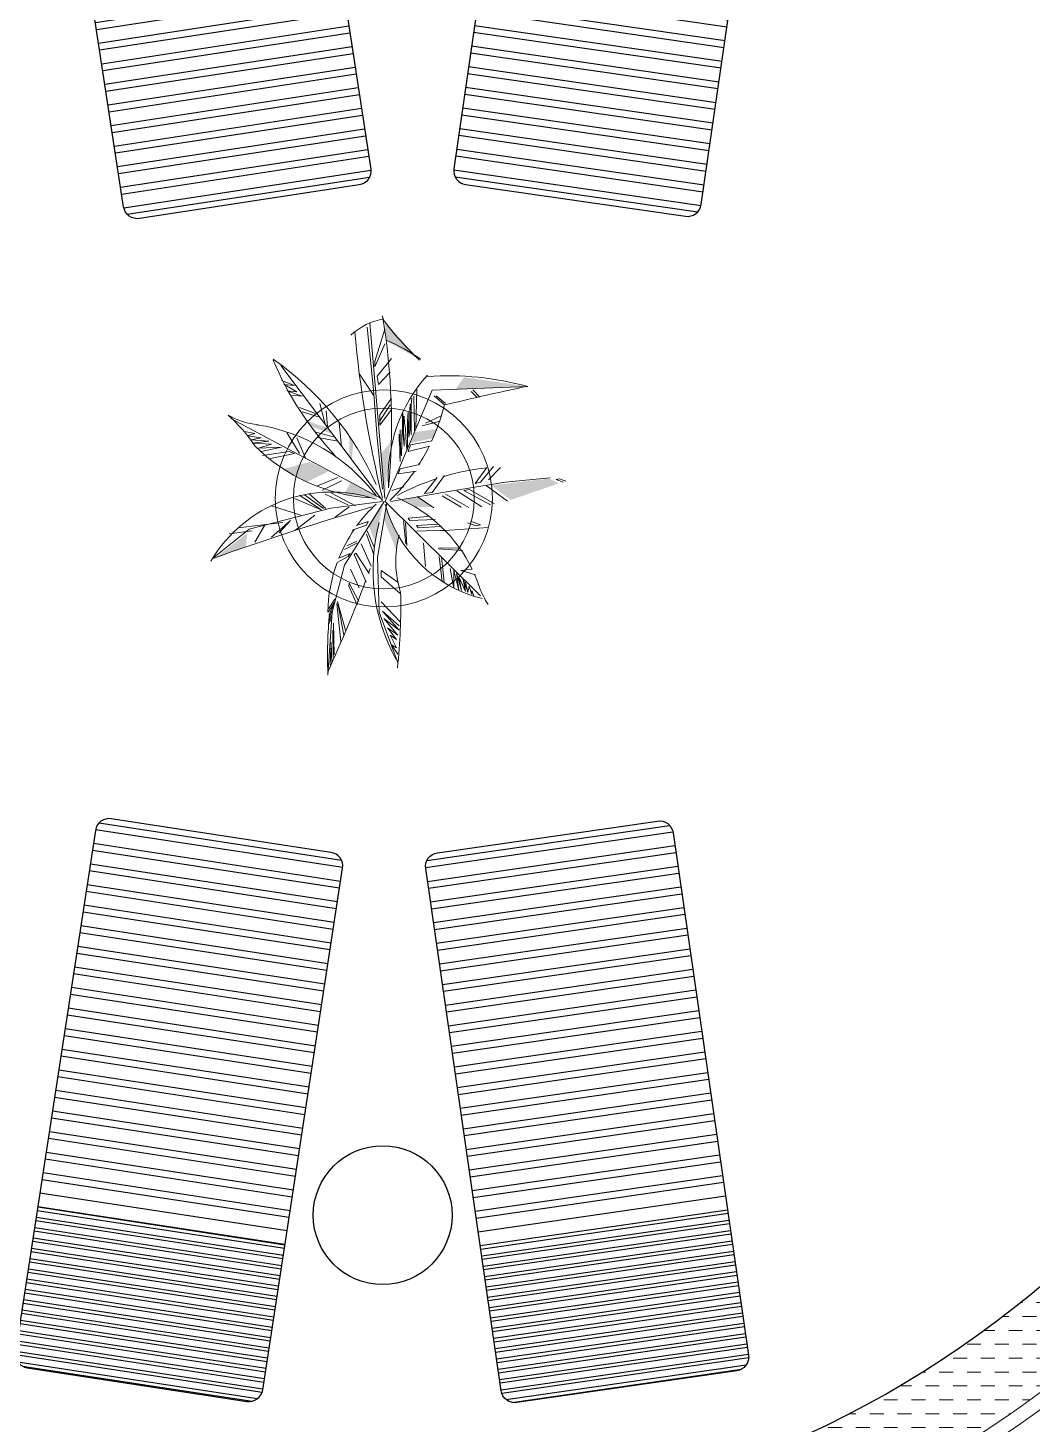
# Model space of a CAD drawing. Header units: millimetres. Extents: x 217.8 to 250.3, y 155.3 to 171.1.
# Drawn here: x 242.58 to 246.2, y 158.63 to 163.66 of the extents above; entities that cross this region are included whole.
import ezdxf

# ---------------------------------------------------------------- set-up
doc = ezdxf.new("R2010")
doc.units = ezdxf.units.MM
for name, color, linetype, lineweight in [('ACQUA', 151, 'Continuous', 20), ('VERDE_giardino', 74, 'Continuous', 9), ('VETRATE', 171, 'Continuous', 9)]:
    doc.layers.add(name, color=color, linetype=linetype, lineweight=lineweight)
doc.layers.add('ARREDI_attrezzature', color=175, linetype='Continuous')
doc.layers.add('PROIEZIONI', color=145, linetype='Continuous')

msp = doc.modelspace()

# ---------------------------------------------------------------- hatches: boundary and pattern name
at = {"layer": 'ACQUA'}
h = msp.add_hatch(dxfattribs=at)
h.set_pattern_fill('DASH', color=256, scale=0.4, style=0)
h.set_pattern_definition([(0, (358.711986, -43.13463), (0.05, 0.05), [0.05, -0.05])])
h.paths.add_polyline_path([(244.3418, 165.9229), (244.3418, 165.6204, -0.174446), (246.5631, 164.4613), (246.7837, 164.6645, 0.17708)])
h.paths.add_polyline_path([(243.3257, 165.9208, 2.20923), (247.8419, 161.9543), (247.5419, 161.9543, -2.193796), (243.3257, 165.6181)])
at = {"layer": 'ARREDI_attrezzature'}
h = msp.add_hatch(dxfattribs=at)
h.set_pattern_fill('ANSI32', color=256, scale=0.2, angle=143.2235, style=0)
h.set_pattern_definition([(8.700945, (-122.91331, 650.65147), (-0.011345785, 0.074136854), []), (8.700945, (-122.88481, 650.63054), (-0.011345785, 0.074136854), [])])
h.paths.add_polyline_path([(243.7734, 163.09, 0.414214), (243.8152, 163.1469), (243.6154, 164.453), (242.7257, 164.3168), (242.9256, 163.0108, 0.414214), (242.9826, 162.9689)])
h = msp.add_hatch(dxfattribs=at)
h.set_pattern_fill('ANSI32', color=256, scale=0.2, angle=143.2235, style=0)
h.set_pattern_definition([(171.776492, (606.767996, 653.69165), (0.010727627, 0.074228822), []), (171.776492, (606.73968, 653.67048), (0.010727627, 0.074228822), [])])
h.paths.add_polyline_path([(244.1568, 163.0916, -0.414214), (244.1144, 163.1482), (244.3034, 164.4559), (245.1942, 164.3271), (245.0052, 163.0195, -0.414214), (244.9485, 162.9771)])
h = msp.add_hatch(dxfattribs=at)
h.set_pattern_fill('ANSI32', color=256, scale=0.2, angle=143.2235, style=0)
h.set_pattern_definition([(351.299055, (-123.01482, -326.87489), (-0.011345785, -0.074136854), []), (351.299055, (-122.98633, -326.853956), (-0.011345785, -0.074136854), [])])
h.paths.add_polyline_path([(243.6719, 160.6866, -0.414214), (243.7137, 160.6296), (243.5138, 159.3236), (242.6242, 159.4597), (242.8241, 160.7658, -0.414214), (242.8811, 160.8076)])
h = msp.add_hatch(dxfattribs=at)
h.set_pattern_fill('ANSI32', color=256, scale=0.2, angle=143.2235, style=0)
h.set_pattern_definition([(188.223508, (606.66648, -329.915065), (0.010727627, -0.074228822), []), (188.223508, (606.63816, -329.8939), (0.010727627, -0.074228822), [])])
h.paths.add_polyline_path([(244.0553, 160.685, 0.414214), (244.0129, 160.6284), (244.2019, 159.3207), (245.0927, 159.4495), (244.9037, 160.7571, 0.414214), (244.847, 160.7995)])
h = msp.add_hatch(dxfattribs=at)
h.set_pattern_fill('ANSI32', color=256, scale=0.1, angle=143.2235, style=0)
h.set_pattern_definition([(351.2990546, (-123.014824, -326.874886), (-0.0056728924, -0.0370684272), []), (351.2990546, (-123.000576, -326.86442), (-0.0056728924, -0.0370684272), [])])
h.paths.add_polyline_path([(243.5063, 159.2742), (243.4263, 158.7515, -0.414214), (243.3693, 158.7096), (242.5785, 158.8307, -0.414214), (242.5366, 158.8876), (242.6166, 159.4103)])
h = msp.add_hatch(dxfattribs=at)
h.set_pattern_fill('ANSI32', color=256, scale=0.1, angle=143.2235, style=0)
h.set_pattern_definition([(188.2235085, (606.66648, -329.915065), (0.0053638135, -0.037114411), []), (188.2235085, (606.65232, -329.904482), (0.0053638135, -0.037114411), [])])
h.paths.add_polyline_path([(244.2091, 159.2712), (244.2847, 158.7479, 0.414214), (244.3413, 158.7056), (245.1331, 158.82, 0.414214), (245.1754, 158.8767), (245.0998, 159.4)])

# ---------------------------------------------------------------- linework, layer by layer
for p, q in [((243.5138, 159.3236), (242.6242, 159.4597)), ((244.2019, 159.3207), (245.0927, 159.4495)), ((243.5063, 159.2742), (242.6166, 159.4103)), ((244.2091, 159.2712), (245.0998, 159.4))]:
    msp.add_line(p, q, dxfattribs=at)
for points in [[(242.68, 164.9459), (243.4708, 165.0669, -0.414214), (243.5278, 165.0251), (243.8152, 163.1469, -0.414214), (243.7734, 163.09), (242.9826, 162.9689, -0.414214), (242.9256, 163.0108), (242.6382, 164.8889, -0.414214)], [(245.2346, 164.9566), (244.4428, 165.071, 0.414214), (244.3862, 165.0287), (244.1144, 163.1482, 0.414214), (244.1568, 163.0916), (244.9485, 162.9771, 0.414214), (245.0052, 163.0195), (245.277, 164.8999, 0.414214)], [(242.5785, 158.8307), (243.3693, 158.7096, 0.414214), (243.4263, 158.7515), (243.7137, 160.6296, 0.414214), (243.6719, 160.6866), (242.8811, 160.8076, 0.414214), (242.8241, 160.7658), (242.5366, 158.8876, 0.414214)], [(245.1331, 158.82), (244.3413, 158.7056, -0.414214), (244.2847, 158.7479), (244.0129, 160.6284, -0.414214), (244.0553, 160.685), (244.847, 160.7995, -0.414214), (244.9037, 160.7571), (245.1754, 158.8767, -0.414214)]]:
    msp.add_lwpolyline(points, format="xyb", close=True, dxfattribs=at)
msp.add_circle((243.8581, 159.3803), 0.25, dxfattribs=at)
at = {"layer": 'PROIEZIONI'}
for radius, end in [(4.45, 218.0722), (4.35, 219.1114), (3.7, 0)]:
    msp.add_arc((243.8419, 161.9543), radius, 42.6531, end, dxfattribs=at)
at = {"layer": 'VERDE_giardino'}
for p, q in [((243.8663, 161.961), (243.8113, 162.593)), ((243.8251, 162.3522), (243.802, 162.5779)), ((243.8663, 162.5704), (243.8296, 162.4538)), ((243.8296, 162.435), (243.8663, 162.5178)), ((243.8572, 161.9533), (243.4909, 162.44)), ((243.8296, 162.4538), (243.8296, 162.435)), ((243.8893, 162.4651), (243.8388, 162.4011)), ((243.4944, 162.3861), (243.5403, 162.3673)), ((243.7744, 162.4087), (243.8251, 162.3335)), ((243.8388, 162.4011), (243.8434, 162.3711)), ((243.8434, 162.3711), (243.8848, 162.4162)), ((243.5403, 162.3673), (243.5035, 162.3711)), ((243.5035, 162.3711), (243.5494, 162.3448)), ((243.5494, 162.3448), (243.5127, 162.3485)), ((243.5127, 162.3485), (243.5679, 162.3297)), ((243.5679, 162.3297), (243.5311, 162.3335)), ((243.8388, 162.1792), (243.8251, 162.3522)), ((243.8671, 161.9498), (244.0367, 162.3513)), ((243.9811, 162.3536), (243.9769, 162.2124)), ((244.0367, 162.3513), (244.3802, 162.3641)), ((244.1977, 162.3245), (244.1764, 162.3466)), ((244.2077, 162.3256), (244.1821, 162.3525)), ((243.5586, 162.2883), (243.6184, 162.2657)), ((243.6321, 162.3033), (243.6505, 162.2281)), ((243.8893, 162.3222), (243.8479, 162.262)), ((243.8479, 162.2244), (243.8893, 162.2808)), ((243.8848, 162.2977), (243.8487, 162.2421)), ((243.9555, 162.2801), (243.9569, 162.3011)), ((243.9569, 162.3011), (243.9555, 162.2568)), ((243.9626, 162.3221), (243.9612, 162.2988)), ((243.9612, 162.2988), (243.9612, 162.1903)), ((243.9697, 162.3291), (243.9726, 162.2043)), ((244.0809, 162.2976), (244.0438, 162.3303)), ((244.0837, 162.3035), (244.051, 162.3303)), ((243.8572, 161.958), (243.3113, 162.2486)), ((243.5679, 162.2733), (243.6276, 162.2544)), ((243.655, 162.277), (243.6597, 162.2207)), ((243.7011, 162.232), (243.7102, 162.1492)), ((243.8479, 162.262), (243.8479, 162.2244)), ((243.9313, 162.2521), (243.9298, 162.2731)), ((243.9298, 162.2731), (243.9298, 162.2194)), ((243.9313, 162.1879), (243.9313, 162.2521)), ((243.9355, 162.2568), (243.9327, 162.2206)), ((243.937, 162.2334), (243.9355, 162.2568)), ((243.9398, 162.2113), (243.937, 162.2334)), ((243.9498, 162.2719), (243.9469, 162.2393)), ((243.9469, 162.2393), (243.9469, 162.1388)), ((243.9498, 162.2498), (243.9498, 162.2719)), ((243.9512, 162.2288), (243.9498, 162.2498)), ((243.9569, 162.2579), (243.9555, 162.2801)), ((243.9555, 162.2568), (243.9555, 162.2066)), ((243.9569, 162.2358), (243.9569, 162.2579)), ((243.9598, 162.2148), (243.9569, 162.2358)), ((244.0005, 162.2225), (244.0645, 162.2388)), ((244.0125, 162.2323), (244.0684, 162.2584)), ((243.3612, 162.2018), (243.3979, 162.1944)), ((243.3979, 162.1944), (243.3704, 162.1868)), ((243.3704, 162.1868), (243.4209, 162.1792)), ((243.5127, 162.1981), (243.5586, 162.1229)), ((243.6171, 162.1996), (243.689, 162.18)), ((243.917, 162.1681), (243.917, 162.1926)), ((243.9213, 162.1786), (243.9213, 162.2078)), ((243.9213, 162.2078), (243.9213, 162.0946)), ((243.9298, 162.2194), (243.927, 162.1833)), ((243.927, 162.1833), (243.927, 162.1622)), ((243.9355, 162.1494), (243.9313, 162.1879)), ((243.9327, 162.2206), (243.9327, 162.1996)), ((243.9327, 162.1996), (243.9355, 162.1739)), ((243.9412, 162.1844), (243.9398, 162.2113)), ((243.9427, 162.1622), (243.9412, 162.1844)), ((243.9512, 162.2078), (243.9512, 162.2288)), ((243.9526, 162.1821), (243.9512, 162.2078)), ((243.9555, 162.2066), (243.9526, 162.1821)), ((243.9612, 162.1903), (243.9598, 162.2148)), ((243.4209, 162.1792), (243.3841, 162.1718)), ((243.3841, 162.1718), (243.4485, 162.1679)), ((243.4485, 162.1679), (243.3888, 162.1605)), ((243.3888, 162.1605), (243.4576, 162.1566)), ((243.4576, 162.1566), (243.4116, 162.1416)), ((243.4116, 162.1416), (243.4944, 162.1455)), ((243.4944, 162.1455), (243.4209, 162.1303)), ((243.4254, 162.1153), (243.522, 162.1303)), ((243.522, 162.1303), (243.5403, 162.1229)), ((243.5494, 162.1792), (243.5817, 162.104)), ((243.625, 162.18), (243.697, 162.1668)), ((243.8572, 161.9949), (243.8388, 162.1792)), ((243.9199, 162.1459), (243.917, 162.1681)), ((243.9199, 162.1167), (243.9199, 162.1459)), ((243.9227, 162.1494), (243.9213, 162.1786)), ((243.9256, 162.1144), (243.9227, 162.1494)), ((243.927, 162.1622), (243.9256, 162.1144)), ((243.9355, 162.1739), (243.9355, 162.1494)), ((243.9455, 162.1389), (243.9427, 162.1622)), ((243.9457, 162.1358), (243.9455, 162.1389)), ((243.9583, 162.1541), (243.9498, 162.1307)), ((243.9498, 162.1307), (244.0282, 162.1494)), ((244.0367, 162.1681), (243.9583, 162.1541)), ((243.5403, 162.1229), (243.4485, 162.104)), ((243.9213, 162.0946), (243.9199, 162.1167)), ((243.9911, 162.0829), (243.9213, 162.0677)), ((243.6229, 162.0062), (243.6964, 162.0364)), ((243.9213, 162.0677), (243.9142, 162.0502)), ((243.9142, 162.0502), (243.9783, 162.0595)), ((244.0082, 161.979), (244.0538, 162.0362)), ((244.0809, 162.0432), (244.0367, 161.9825)), ((244.2334, 162.0724), (244.1906, 162.0152)), ((244.2106, 162.0199), (244.2576, 162.0759)), ((244.2818, 162.0724), (244.2391, 162.028)), ((244.2989, 162.0199), (244.4614, 162.035)), ((244.4942, 162.0315), (244.4828, 162.0292)), ((244.517, 162.0234), (244.4942, 162.0315)), ((243.6414, 161.9912), (243.7102, 162.0251)), ((243.6735, 161.9799), (243.7607, 161.9347)), ((243.8871, 161.9498), (244.1023, 161.9872)), ((243.8914, 161.9895), (243.9341, 162.0035)), ((244.0367, 161.9825), (244.0082, 161.979)), ((244.1023, 161.9872), (244.2989, 162.0199)), ((244.1251, 161.9884), (244.2149, 161.9312)), ((244.1707, 161.993), (244.1507, 161.9895)), ((244.1507, 161.9895), (244.2462, 161.9382)), ((244.2605, 161.9417), (244.1707, 161.993)), ((244.1906, 162.0152), (244.2106, 162.0199)), ((244.2305, 162.0082), (244.3075, 161.951)), ((244.4828, 162.0292), (244.5084, 162.0199)), ((243.4576, 161.9347), (243.5632, 161.901)), ((243.6367, 161.9197), (243.5403, 161.961)), ((243.5586, 161.9723), (243.6367, 161.9197)), ((243.5771, 161.9738), (243.645, 161.9248)), ((243.593, 161.9772), (243.6531, 161.9248)), ((243.6505, 161.9762), (243.7332, 161.9386)), ((243.8572, 161.9498), (243.6719, 161.9265)), ((243.6873, 161.8934), (243.7378, 161.931)), ((243.8629, 161.9498), (243.7203, 161.7211)), ((243.8728, 161.9452), (243.84, 161.748)), ((243.8671, 161.9498), (244.2106, 161.6102)), ((243.9826, 161.9685), (244.0424, 161.9277)), ((244.0723, 161.9709), (244.1407, 161.93)), ((244.0837, 161.9767), (244.1678, 161.9288)), ((243.6719, 161.9265), (243.3769, 161.8506)), ((243.4576, 161.8219), (243.5265, 161.8821)), ((243.5265, 161.8821), (243.4851, 161.8369)), ((243.5403, 161.8445), (243.6138, 161.901)), ((243.9327, 161.881), (243.9412, 161.7981)), ((244.021, 161.8962), (243.9498, 161.8903)), ((243.9498, 161.8903), (243.9555, 161.8822)), ((243.9555, 161.8822), (244.0467, 161.8857)), ((244.2108, 161.8657), (244.1748, 161.8787)), ((243.3769, 161.8506), (243.2458, 161.7444)), ((243.306, 161.8332), (243.3888, 161.8445)), ((243.3382, 161.8558), (243.4989, 161.8745)), ((243.3979, 161.8032), (243.4347, 161.8671)), ((243.7993, 161.8647), (243.7488, 161.8469)), ((243.7626, 161.8637), (243.8063, 161.8779)), ((243.8063, 161.8779), (243.7993, 161.8647)), ((243.7993, 161.8319), (243.8257, 161.7595)), ((243.8028, 161.844), (243.8279, 161.7858)), ((243.9398, 161.8728), (243.9455, 161.7911)), ((244.0567, 161.8682), (243.9797, 161.8635)), ((243.9797, 161.8635), (243.9854, 161.8553)), ((243.9805, 161.843), (244.0765, 161.8463)), ((243.9854, 161.8553), (244.0666, 161.86)), ((244.2387, 161.8559), (244.0651, 161.8444)), ((244.1629, 161.8738), (244.1948, 161.8624)), ((244.1948, 161.8624), (244.2108, 161.8657)), ((243.7209, 161.7776), (243.7649, 161.8005)), ((243.729, 161.7907), (243.7649, 161.807)), ((243.781, 161.7971), (243.8166, 161.7173)), ((244.0046, 161.8005), (244.0125, 161.7155)), ((244.0595, 161.7818), (244.1308, 161.783)), ((244.0595, 161.7795), (244.145, 161.7736)), ((243.734, 161.7521), (243.6938, 161.7305)), ((243.7002, 161.7462), (243.7408, 161.7624)), ((243.7408, 161.7624), (243.734, 161.7521)), ((243.7616, 161.7642), (243.7558, 161.7595)), ((243.7558, 161.7595), (243.7982, 161.66)), ((243.8096, 161.691), (243.7616, 161.7642)), ((243.84, 161.748), (243.8458, 161.5519)), ((244.0609, 161.7515), (244.0723, 161.6604)), ((244.0695, 161.7491), (244.0795, 161.6593)), ((243.7203, 161.7211), (243.6762, 161.5519)), ((243.742, 161.707), (243.7729, 161.6394)), ((243.9123, 161.6602), (243.8526, 161.7016)), ((243.8526, 161.7016), (243.8526, 161.679)), ((243.8526, 161.679), (243.9214, 161.6188)), ((244.1144, 161.6376), (244.1006, 161.7091)), ((244.1327, 161.6301), (244.1144, 161.7016)), ((244.1144, 161.7016), (244.1144, 161.6376)), ((244.1419, 161.6301), (244.1236, 161.6941)), ((244.1236, 161.6941), (244.1327, 161.6301)), ((244.1557, 161.6263), (244.1327, 161.679)), ((244.1327, 161.679), (244.1419, 161.6301)), ((244.1803, 161.7061), (244.1393, 161.7013)), ((244.1393, 161.7013), (244.192, 161.6861)), ((243.7375, 161.6563), (243.7363, 161.645)), ((243.7363, 161.645), (243.7661, 161.5782)), ((243.7719, 161.5905), (243.7375, 161.6563)), ((244.1603, 161.6339), (244.1465, 161.6752)), ((244.1465, 161.6752), (244.1557, 161.6263)), ((244.1648, 161.6226), (244.1557, 161.6602)), ((244.1557, 161.6602), (244.1603, 161.6339)), ((244.1695, 161.6452), (244.1648, 161.6226)), ((244.1786, 161.6151), (244.1695, 161.6452)), ((244.1879, 161.6076), (244.1786, 161.6301)), ((244.1786, 161.6301), (244.1786, 161.6151)), ((243.687, 161.5905), (243.6617, 161.552)), ((243.6858, 161.5981), (243.6629, 161.5632)), ((243.6928, 161.5829), (243.7076, 161.4458)), ((243.7179, 161.4684), (243.695, 161.5905)), ((243.695, 161.5905), (243.7247, 161.4862)), ((243.9214, 161.5173), (243.8526, 161.5887)), ((243.6762, 161.5519), (243.6605, 161.3243)), ((243.6743, 161.5276), (243.6629, 161.5078)), ((243.6755, 161.5547), (243.664, 161.5266)), ((243.6755, 161.5416), (243.664, 161.5163)), ((243.6812, 161.5763), (243.6652, 161.5416)), ((243.8458, 161.5519), (243.9113, 161.3733)), ((243.9169, 161.5022), (243.8572, 161.5549)), ((243.8572, 161.5549), (243.9169, 161.4872)), ((243.9169, 161.4872), (243.8617, 161.5286)), ((243.8617, 161.5286), (243.9123, 161.4684)), ((243.679, 161.4862), (243.68, 161.3884)), ((243.6812, 161.5125), (243.6835, 161.3979)), ((243.9123, 161.4684), (243.8755, 161.4947)), ((243.8755, 161.4947), (243.9076, 161.4534)), ((243.6732, 161.4429), (243.6755, 161.3669)), ((243.9076, 161.4534), (243.8848, 161.4684)), ((243.8848, 161.4684), (243.9076, 161.4232)), ((243.9076, 161.4232), (243.8893, 161.4345)), ((243.8893, 161.4345), (243.9123, 161.4007)), ((243.6709, 161.4223), (243.6687, 161.3621))]:
    msp.add_line(p, q, dxfattribs=at)
for radius in [0.3908, 0.3908, 0.3256]:
    msp.add_circle((243.8621, 161.9611), radius, dxfattribs=at)
for centre, radius, start, end in [((243.9004, 162.3823), 0.2288, 99.4518, 133.4207), ((241.5513, 162.2288), 2.3386, 354.3575, 9.5938), ((244.821, 163.3377), 1.2089, 217.1245, 226.6453), ((247.8136, 162.9287), 4.0727, 185.1784, 193.7204), ((243.6364, 161.9555), 0.621, 54.6788, 67.8708), ((242.8468, 161.577), 1.079, 23.757, 55.1195), ((244.5638, 162.9287), 1.1962, 203.1374, 222.9018), ((244.4304, 162.0354), 0.5526, 138.0212, 182.9375), ((244.0937, 161.3241), 1.0787, 74.6011, 93.9391), ((246.6474, 151.6523), 10.9503, 101.97959, 103.55464), ((243.356, 162.4834), 0.7483, 335.0445, 345.6249), ((243.4346, 162.4885), 0.2633, 239.6016, 264.5713), ((242.8704, 161.787), 0.641, 34.5603, 47.7517), ((243.3044, 161.5668), 0.6671, 37.4049, 81.4177), ((243.856, 162.6092), 0.6479, 225.0572, 266.1948), ((243.356, 162.4834), 0.7483, 327.5728, 333.4336), ((243.356, 162.4834), 0.7483, 314.9012, 325.4159), ((244.3275, 161.1942), 0.8822, 108.3201, 118.1472), ((244.3275, 161.1942), 0.8822, 96.1785, 106.3566), ((243.674, 161.4818), 0.5025, 71.3927, 149.7282), ((246.7428, 151.9874), 10.3648, 106.38686, 109.71818), ((244.2033, 161.5422), 0.5429, 132.8131, 143.5078), ((244.3304, 162.0676), 0.4804, 195.3354, 256.2526), ((243.7039, 161.476), 0.5291, 25.7792, 66.9161), ((244.2033, 161.5422), 0.5429, 145.5643, 157.9387), ((244.4862, 161.7027), 0.6629, 165.0256, 208.8659), ((244.279, 161.7357), 0.3737, 165.6329, 197.5466), ((244.2033, 161.5422), 0.5429, 159.6952, 178.9809), ((239.2915, 163.3492), 4.81, 339.8706, 340.0532), ((243.7039, 161.476), 0.5291, 18.2614, 23.5032), ((239.2915, 163.3492), 4.81, 335.2726, 339.489), ((244.5701, 161.7835), 0.3905, 201.2792, 211.6216), ((241.8433, 161.5741), 2.0799, 353.8479, 1.3503), ((245.4997, 161.3914), 1.8401, 175.1431, 181.799)]:
    msp.add_arc(centre, radius, start, end, dxfattribs=at)
for points in [[(243.8663, 162.6005), (243.9857, 162.4613), (243.871, 162.529), (243.9904, 162.4613)], [(244.3485, 162.3635), (244.1189, 162.3522), (244.3623, 162.3673), (244.151, 162.3974)], [(243.6643, 162.2131), (243.577, 162.2432), (243.6735, 162.1944), (243.6, 162.2207)], [(243.7378, 162.1831), (243.7378, 162.1153), (243.7516, 162.1566), (243.747, 162.0927)], [(244.0524, 162.2113), (243.9726, 162.1996), (244.0396, 162.1786), (243.9569, 162.1599)], [(243.8663, 161.9799), (243.8848, 162.1605), (243.8663, 161.9836), (243.8526, 162.1229)], [(243.5953, 162.0927), (243.4989, 162.0664), (243.6643, 162.0588), (243.5862, 162.0212)], [(244.4571, 162.0327), (244.4927, 162.0152), (244.2491, 162.0082), (244.3189, 161.9557)], [(243.8434, 161.9649), (243.7423, 162.0175), (243.8296, 161.9649), (243.7194, 161.9762)], [(243.8601, 161.9437), (243.8304, 161.8065), (243.8601, 161.9437), (243.8085, 161.8582)], [(243.9897, 161.9662), (244.041, 161.93), (243.9298, 161.9557), (243.9797, 161.93)], [(243.8716, 161.9202), (243.9152, 161.8244), (243.8635, 161.8816), (243.906, 161.7774)], [(243.251, 161.743), (243.3704, 161.8369), (243.251, 161.743), (243.3657, 161.788)]]:
    msp.add_solid(points, dxfattribs=at)
at = {"layer": 'VETRATE'}
for radius, start, end in [(4.05, 42.6531, 223.0004), (4, 42.6531, 222.9863), (4, 269.318, 0), (4.05, 269.3264, 359.2926), (4.05, 224.2555, 268.5248), (4, 224.2571, 268.5063)]:
    msp.add_arc((243.8419, 161.9543), radius, start, end, dxfattribs=at)

doc.saveas('drawing.dxf')
